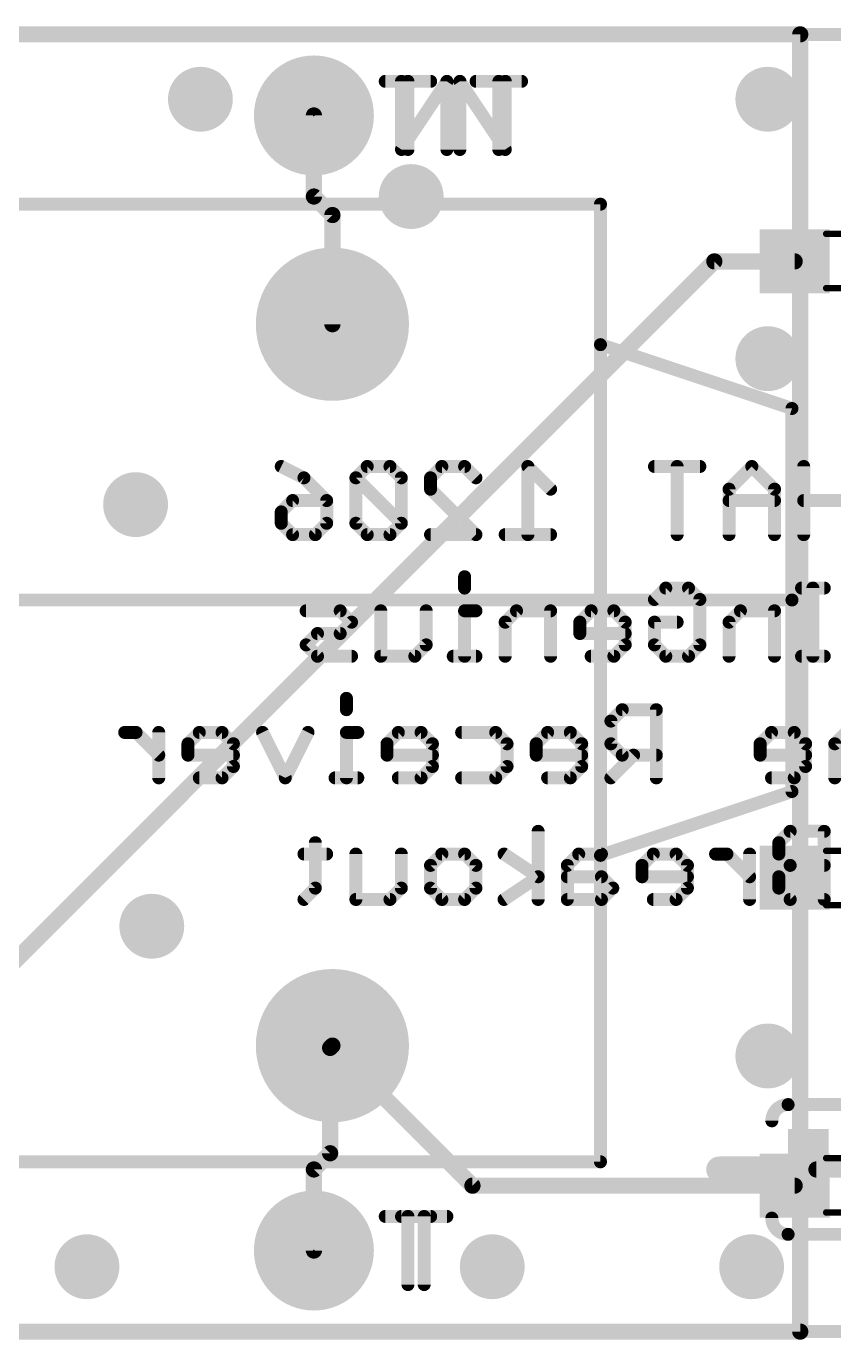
# Model space of a CAD drawing. Extents: x -9 to 103, y -21 to 20.
# Drawn here: x 12 to 24.65, y -0.13 to 20.45 of the extents above; entities that cross this region are included whole.
import ezdxf

# ---------------------------------------------------------------- set-up
doc = ezdxf.new("R2010")
doc.units = 0
for name, color, linetype in [('1', 12, 'CONTINUOUS'), ('16', 132, 'CONTINUOUS'), ('17', 110, 'CONTINUOUS'), ('18', 110, 'CONTINUOUS'), ('20', 53, 'CONTINUOUS'), ('21', 41, 'CONTINUOUS'), ('22', 40, 'CONTINUOUS'), ('23', 53, 'CONTINUOUS'), ('51', 53, 'CONTINUOUS')]:
    doc.layers.add(name, color=color, linetype=linetype)

# ---------------------------------------------------------------- blocks, each defined once
blk = doc.blocks.new('RECT')
blk.add_solid([(-0.5, -0.5), (0.5, -0.5), (-0.5, 0.5), (0.5, 0.5)])
blk = doc.blocks.new('ROUNDP')
at = {"const_width": 0.5}
blk.add_lwpolyline([(0, -0.25, 1), (0, 0.25, 1), (0, -0.25)], format="xyb", dxfattribs=at)
blk = doc.blocks.new('ROUNDV')
at = {"const_width": 0.5}
blk.add_lwpolyline([(0, -0.25, 1), (0, 0.25, 1), (0, -0.25)], format="xyb", dxfattribs=at)

msp = doc.modelspace()

# ---------------------------------------------------------------- linework, layer by layer
at = {"layer": '1', "const_width": 0.254}
for points in [[(24.13, 20.32), (0, 20.32)], [(24.13, 0), (24.13, 20.32)], [(10.5, 4.48), (22.784, 16.764)], [(22.784, 16.764), (24.042, 16.764)], [(18.994, 2.286), (16.8, 4.48)], [(24.042, 2.286), (18.994, 2.286)], [(0, 0), (24.13, 0)]]:
    msp.add_lwpolyline(points, dxfattribs=at)
at = {"layer": '1', "const_width": 0.127}
for points in [[(24.1935, 20.32, 1), (24.0665, 20.32)], [(24.13, 20.2565, 1), (24.13, 20.3835)], [(22.784, 16.8275, 1), (22.784, 16.7005)], [(22.8289, 16.7191, 1), (22.7391, 16.8089)], [(24.042, 16.7005, 1), (24.042, 16.8275)], [(16.8449, 4.5249, 1), (16.7551, 4.4351)], [(18.994, 2.3495, 1), (18.994, 2.2225)], [(18.9491, 2.2411, 1), (19.0389, 2.3309)], [(24.042, 2.2225, 1), (24.042, 2.3495)], [(24.0665, 0, 1), (24.1935, 0)], [(24.13, -0.0635, 1), (24.13, 0.0635)]]:
    msp.add_lwpolyline(points, format="xyb", dxfattribs=at)
at = {"layer": '16'}
for points, const_width in [([(0, 20.32), (24.13, 20.32)], 0.254), ([(24.13, 20.32), (24.13, 0)], 0.254), ([(16.51, 17.78), (16.51, 19.05)], 0.254), ([(16.8, 17.49), (16.51, 17.78)], 0.254), ([(16.8, 15.78), (16.8, 17.49)], 0.254), ([(16.764, 4.444), (16.8, 4.48)], 0.254), ([(16.764, 2.794), (16.764, 4.444)], 0.254), ([(16.51, 2.54), (16.764, 2.794)], 0.254), ([(24.257, 2.54), (22.86, 2.54)], 0.4064), ([(16.51, 1.27), (16.51, 2.54)], 0.254), ([(24.384, 2.54), (25.146, 2.54)], 0.254), ([(24.13, 0), (0, 0)], 0.254)]:
    msp.add_lwpolyline(points, dxfattribs=dict(at, const_width=const_width))
for points, const_width in [([(24.1935, 20.32, 1), (24.0665, 20.32)], 0.127), ([(24.13, 20.2565, 1), (24.13, 20.3835)], 0.127), ([(16.5735, 19.05, 1), (16.4465, 19.05)], 0.127), ([(16.5549, 17.8249, 1), (16.4651, 17.7351)], 0.127), ([(16.4465, 17.78, 1), (16.5735, 17.78)], 0.127), ([(16.8635, 17.49, 1), (16.7365, 17.49)], 0.127), ([(16.7551, 17.4451, 1), (16.8449, 17.5349)], 0.127), ([(16.7365, 15.78, 1), (16.8635, 15.78)], 0.127), ([(16.8275, 4.444, 1), (16.7005, 4.444)], 0.127), ([(16.7191, 4.4889, 1), (16.8089, 4.3991)], 0.127), ([(16.8449, 4.4351, 1), (16.7551, 4.5249)], 0.127), ([(16.8089, 2.7491, 1), (16.7191, 2.8389)], 0.127), ([(16.7005, 2.794, 1), (16.8275, 2.794)], 0.127), ([(22.86, 2.6416, 1), (22.86, 2.4384)], 0.2032), ([(24.257, 2.4384, 1), (24.257, 2.6416)], 0.2032), ([(16.5735, 2.54, 1), (16.4465, 2.54)], 0.127), ([(16.4651, 2.5849, 1), (16.5549, 2.4951)], 0.127), ([(24.384, 2.6035, 1), (24.384, 2.4765)], 0.127), ([(16.4465, 1.27, 1), (16.5735, 1.27)], 0.127), ([(24.0665, 0, 1), (24.1935, 0)], 0.127), ([(24.13, -0.0635, 1), (24.13, 0.0635)], 0.127)]:
    msp.add_lwpolyline(points, format="xyb", dxfattribs=dict(at, const_width=const_width))
at = {"layer": '20', "const_width": 0.2032}
for points in [[(45.72, 20.32), (0, 20.32)], [(45.72, 0), (0, 0)]]:
    msp.add_lwpolyline(points, dxfattribs=at)
at = {"layer": '21', "const_width": 0.2032}
for points in [[(17.6276, 19.5843), (18.3394, 19.5843)], [(17.9835, 18.5166), (17.9835, 19.5843)], [(18.797, 18.5166), (18.797, 19.5843)], [(18.797, 19.5843), (19.5088, 18.5166)], [(19.5088, 18.5166), (19.5088, 19.5843)], [(21, 17.66), (0, 17.66)], [(21, 15.46), (21, 17.66)], [(21, 7.46), (21, 15.46)], [(24, 14.46), (21, 15.46)], [(24, 11.46), (24, 14.46)], [(0.095, 11.46), (24, 11.46)], [(24, 11.46), (24, 8.46)], [(24, 8.46), (21, 7.46)], [(21, 2.66), (21, 7.46)], [(0, 2.66), (21, 2.66)], [(17.6276, 1.8043), (18.3394, 1.8043)], [(17.9835, 0.7366), (17.9835, 1.8043)]]:
    msp.add_lwpolyline(points, dxfattribs=at)
at = {"layer": '21', "const_width": 0.1016}
for points in [[(17.6276, 19.6351, 1), (17.6276, 19.5335)], [(18.0343, 19.5843, 1), (17.9327, 19.5843)], [(18.3394, 19.5335, 1), (18.3394, 19.6351)], [(18.8478, 19.5843, 1), (18.7462, 19.5843)], [(18.8393, 19.6125, 1), (18.7547, 19.5561)], [(19.5596, 19.5843, 1), (19.458, 19.5843)], [(17.9327, 18.5166, 1), (18.0343, 18.5166)], [(18.7462, 18.5166, 1), (18.8478, 18.5166)], [(19.458, 18.5166, 1), (19.5596, 18.5166)], [(19.4665, 18.4884, 1), (19.5511, 18.5448)], [(21.0508, 17.66, 1), (20.9492, 17.66)], [(21, 17.6092, 1), (21, 17.7108)], [(21.0508, 15.46, 1), (20.9492, 15.46)], [(21.0161, 15.5082, 1), (20.9839, 15.4118)], [(20.9492, 15.46, 1), (21.0508, 15.46)], [(24.0508, 14.46, 1), (23.9492, 14.46)], [(23.9839, 14.4118, 1), (24.0161, 14.5082)], [(24.0508, 11.46, 1), (23.9492, 11.46)], [(24, 11.4092, 1), (24, 11.5108)], [(23.9492, 11.46, 1), (24.0508, 11.46)], [(23.9492, 8.46, 1), (24.0508, 8.46)], [(24.0161, 8.4118, 1), (23.9839, 8.5082)], [(21.0508, 7.46, 1), (20.9492, 7.46)], [(20.9839, 7.5082, 1), (21.0161, 7.4118)], [(20.9492, 7.46, 1), (21.0508, 7.46)], [(20.9492, 2.66, 1), (21.0508, 2.66)], [(21, 2.6092, 1), (21, 2.7108)], [(17.6276, 1.8551, 1), (17.6276, 1.7535)], [(18.0343, 1.8043, 1), (17.9327, 1.8043)], [(18.3394, 1.7535, 1), (18.3394, 1.8551)], [(17.9327, 0.7366, 1), (18.0343, 0.7366)]]:
    msp.add_lwpolyline(points, format="xyb", dxfattribs=at)
at = {"layer": '22', "const_width": 0.2032}
for points in [[(18.5938, 19.5843), (17.882, 18.5166)], [(17.882, 18.5166), (17.882, 19.5843)], [(18.5938, 18.5166), (18.5938, 19.5843)], [(19.7632, 19.5843), (19.0514, 19.5843)], [(19.4073, 18.5166), (19.4073, 19.5843)], [(15.9984, 13.5518), (16.3543, 13.3739)], [(17.3458, 13.5518), (17.1678, 13.3739)], [(17.7017, 13.5518), (17.3458, 13.5518)], [(17.8796, 13.3739), (17.7017, 13.5518)], [(18.3372, 13.3739), (18.5152, 13.5518)], [(18.5152, 13.5518), (18.8711, 13.5518)], [(18.8711, 13.5518), (19.049, 13.3739)], [(20.2184, 13.1959), (19.8625, 13.5518)], [(19.8625, 13.5518), (19.8625, 12.4841)], [(22.5572, 13.5518), (21.8454, 13.5518)], [(22.2013, 12.4841), (22.2013, 13.5518)], [(23.3707, 13.5518), (23.0148, 13.1959)], [(23.7266, 13.1959), (23.3707, 13.5518)], [(24.1842, 13.5518), (24.1842, 12.4841)], [(16.3543, 13.3739), (16.7102, 13.018)], [(17.1678, 13.3739), (17.1678, 12.6621)], [(17.8796, 12.6621), (17.1678, 13.3739)], [(17.8796, 12.6621), (17.8796, 13.3739)], [(18.3372, 13.1959), (18.3372, 13.3739)], [(19.049, 12.4841), (18.3372, 13.1959)], [(23.0148, 13.1959), (23.0148, 12.4841)], [(23.7266, 12.4841), (23.7266, 13.1959)], [(15.9984, 12.84), (16.1764, 13.018)], [(16.1764, 13.018), (16.7102, 13.018)], [(16.7102, 13.018), (16.7102, 12.6621)], [(23.7266, 13.018), (23.0148, 13.018)], [(24.896, 13.018), (24.1842, 13.018)], [(15.9984, 12.6621), (15.9984, 12.84)], [(16.1764, 12.4841), (15.9984, 12.6621)], [(16.7102, 12.6621), (16.5323, 12.4841)], [(17.1678, 12.6621), (17.3458, 12.4841)], [(17.7017, 12.4841), (17.8796, 12.6621)], [(16.5323, 12.4841), (16.1764, 12.4841)], [(17.3458, 12.4841), (17.7017, 12.4841)], [(18.3372, 12.4841), (19.049, 12.4841)], [(20.2184, 12.4841), (19.5066, 12.4841)], [(18.8711, 11.8248), (18.8711, 11.6468)], [(21.8454, 11.4689), (22.0233, 11.6468)], [(22.0233, 11.6468), (22.3793, 11.6468)], [(22.3793, 11.6468), (22.5572, 11.4689)], [(24.5062, 11.6468), (24.1503, 11.6468)], [(24.3282, 10.5791), (24.3282, 11.6468)], [(22.5572, 11.4689), (22.5572, 10.7571)], [(16.9221, 11.2909), (16.3882, 11.2909)], [(17.1, 11.113), (16.9221, 11.2909)], [(17.5576, 10.5791), (17.5576, 11.2909)], [(18.2694, 11.2909), (18.2694, 10.7571)], [(19.049, 11.2909), (18.8711, 11.2909)], [(18.8711, 11.2909), (18.8711, 10.5791)], [(19.6846, 11.2909), (19.5066, 11.113)], [(20.2184, 11.2909), (19.6846, 11.2909)], [(20.2184, 10.5791), (20.2184, 11.2909)], [(20.854, 11.2909), (20.676, 11.113)], [(21.2099, 11.2909), (20.854, 11.2909)], [(21.3878, 11.113), (21.2099, 11.2909)], [(23.1927, 11.2909), (23.0148, 11.113)], [(23.7266, 11.2909), (23.1927, 11.2909)], [(23.7266, 10.5791), (23.7266, 11.2909)], [(16.9221, 10.935), (17.1, 11.113)], [(19.5066, 11.113), (19.5066, 10.5791)], [(20.676, 11.113), (20.676, 10.935)], [(21.3878, 10.7571), (21.3878, 11.113)], [(21.8454, 10.7571), (21.8454, 11.113)], [(21.8454, 11.113), (22.2013, 11.113)], [(23.0148, 11.113), (23.0148, 10.5791)], [(16.3882, 10.7571), (16.5662, 10.935)], [(16.5662, 10.935), (16.9221, 10.935)], [(20.676, 10.935), (21.3878, 10.935)], [(16.5662, 10.5791), (16.3882, 10.7571)], [(18.2694, 10.7571), (18.0915, 10.5791)], [(21.2099, 10.5791), (21.3878, 10.7571)], [(22.0233, 10.5791), (21.8454, 10.7571)], [(22.5572, 10.7571), (22.3793, 10.5791)], [(17.1, 10.5791), (16.5662, 10.5791)], [(18.0915, 10.5791), (17.5576, 10.5791)], [(19.049, 10.5791), (18.6931, 10.5791)], [(20.854, 10.5791), (21.2099, 10.5791)], [(22.3793, 10.5791), (22.0233, 10.5791)], [(24.5062, 10.5791), (24.1503, 10.5791)], [(17.0195, 9.9198), (17.0195, 9.7418)], [(21.3412, 9.7418), (21.1633, 9.5639)], [(21.8751, 9.7418), (21.3412, 9.7418)], [(21.8751, 8.6741), (21.8751, 9.7418)], [(13.7232, 9.3859), (13.5452, 9.3859)], [(14.0791, 9.03), (13.7232, 9.3859)], [(14.0791, 8.6741), (14.0791, 9.3859)], [(14.7146, 9.3859), (14.5367, 9.208)], [(15.0705, 9.3859), (14.7146, 9.3859)], [(15.2485, 9.208), (15.0705, 9.3859)], [(16.062, 8.6741), (15.7061, 9.3859)], [(16.4179, 9.3859), (16.062, 8.6741)], [(17.1975, 9.3859), (17.0195, 9.3859)], [(17.0195, 9.3859), (17.0195, 8.6741)], [(17.833, 9.3859), (17.6551, 9.208)], [(18.1889, 9.3859), (17.833, 9.3859)], [(18.3669, 9.208), (18.1889, 9.3859)], [(18.8245, 9.3859), (19.3583, 9.3859)], [(19.3583, 9.3859), (19.5363, 9.208)], [(20.1718, 9.3859), (19.9939, 9.208)], [(20.5277, 9.3859), (20.1718, 9.3859)], [(20.7057, 9.208), (20.5277, 9.3859)], [(21.1633, 9.5639), (21.1633, 9.208)], [(23.68, 9.3859), (23.502, 9.208)], [(24.0359, 9.3859), (23.68, 9.3859)], [(24.2139, 9.208), (24.0359, 9.3859)], [(24.8494, 9.3859), (24.6714, 9.208)], [(14.5367, 9.208), (14.5367, 9.03)], [(15.2485, 8.8521), (15.2485, 9.208)], [(17.6551, 9.208), (17.6551, 9.03)], [(18.3669, 8.8521), (18.3669, 9.208)], [(19.5363, 9.208), (19.5363, 8.8521)], [(19.9939, 9.208), (19.9939, 9.03)], [(20.7057, 8.8521), (20.7057, 9.208)], [(21.1633, 9.208), (21.3412, 9.03)], [(23.502, 9.208), (23.502, 9.03)], [(24.2139, 8.8521), (24.2139, 9.208)], [(24.6714, 9.208), (24.6714, 8.6741)], [(14.5367, 9.03), (15.2485, 9.03)], [(17.6551, 9.03), (18.3669, 9.03)], [(19.9939, 9.03), (20.7057, 9.03)], [(21.5192, 9.03), (21.1633, 8.6741)], [(21.3412, 9.03), (21.8751, 9.03)], [(23.502, 9.03), (24.2139, 9.03)], [(15.0705, 8.6741), (15.2485, 8.8521)], [(18.1889, 8.6741), (18.3669, 8.8521)], [(19.5363, 8.8521), (19.3583, 8.6741)], [(20.5277, 8.6741), (20.7057, 8.8521)], [(24.0359, 8.6741), (24.2139, 8.8521)], [(14.7146, 8.6741), (15.0705, 8.6741)], [(17.1975, 8.6741), (16.8416, 8.6741)], [(17.833, 8.6741), (18.1889, 8.6741)], [(19.3583, 8.6741), (18.8245, 8.6741)], [(20.1718, 8.6741), (20.5277, 8.6741)], [(23.68, 8.6741), (24.0359, 8.6741)], [(20.0235, 6.7691), (20.0235, 7.8368)], [(23.9723, 7.8368), (23.7944, 7.6589)], [(24.5062, 7.8368), (23.9723, 7.8368)], [(24.5062, 6.7691), (24.5062, 7.8368)], [(16.5323, 7.6589), (16.5323, 6.947)], [(23.7944, 7.6589), (23.7944, 7.4809)], [(16.7102, 7.4809), (16.3543, 7.4809)], [(17.1678, 6.7691), (17.1678, 7.4809)], [(17.8796, 7.4809), (17.8796, 6.947)], [(18.3372, 7.303), (18.5152, 7.4809)], [(18.5152, 7.4809), (18.8711, 7.4809)], [(18.8711, 7.4809), (19.049, 7.303)], [(20.0235, 7.125), (19.4897, 7.4809)], [(20.6591, 7.4809), (20.4811, 7.303)], [(21.015, 7.4809), (20.6591, 7.4809)], [(21.8284, 7.4809), (21.6505, 7.303)], [(22.1844, 7.4809), (21.8284, 7.4809)], [(22.3623, 7.303), (22.1844, 7.4809)], [(22.9809, 7.4809), (22.8029, 7.4809)], [(23.3368, 7.125), (22.9809, 7.4809)], [(23.3368, 6.7691), (23.3368, 7.4809)], [(23.7944, 7.4809), (23.9723, 7.303)], [(18.3372, 6.947), (18.3372, 7.303)], [(19.049, 7.303), (19.049, 6.947)], [(19.4897, 6.7691), (20.0235, 7.125)], [(20.4811, 7.303), (20.4811, 6.7691)], [(21.015, 7.125), (20.4811, 7.125)], [(21.1929, 6.947), (21.015, 7.125)], [(21.6505, 7.303), (21.6505, 7.125)], [(21.6505, 7.125), (22.3623, 7.125)], [(22.3623, 6.947), (22.3623, 7.303)], [(23.9723, 7.303), (23.7944, 7.125)], [(23.7944, 7.125), (23.7944, 6.947)], [(24.5062, 7.303), (23.9723, 7.303)], [(16.5323, 6.947), (16.3543, 6.7691)], [(17.8796, 6.947), (17.7017, 6.7691)], [(18.5152, 6.7691), (18.3372, 6.947)], [(19.049, 6.947), (18.8711, 6.7691)], [(21.015, 6.7691), (21.1929, 6.947)], [(22.1844, 6.7691), (22.3623, 6.947)], [(23.7944, 6.947), (23.9723, 6.7691)], [(17.7017, 6.7691), (17.1678, 6.7691)], [(18.8711, 6.7691), (18.5152, 6.7691)], [(20.4811, 6.7691), (21.015, 6.7691)], [(21.8284, 6.7691), (22.1844, 6.7691)], [(23.9723, 6.7691), (24.5062, 6.7691)], [(25.5905, 3.556), (23.9395, 3.556)], [(18.5938, 1.8043), (17.882, 1.8043)], [(18.2379, 0.7366), (18.2379, 1.8043)], [(23.9395, 1.524), (25.5905, 1.524)]]:
    msp.add_lwpolyline(points, dxfattribs=at)
at = {"layer": '22'}
for points, const_width in [([(17.9328, 19.5843, 1), (17.8312, 19.5843)], 0.1016), ([(18.6446, 19.5843, 1), (18.543, 19.5843)], 0.1016), ([(18.6361, 19.5561, 1), (18.5515, 19.6125)], 0.1016), ([(19.0514, 19.6351, 1), (19.0514, 19.5335)], 0.1016), ([(19.4581, 19.5843, 1), (19.3565, 19.5843)], 0.1016), ([(19.7632, 19.5335, 1), (19.7632, 19.6351)], 0.1016), ([(17.8397, 18.5448, 1), (17.9243, 18.4884)], 0.1016), ([(17.8312, 18.5166, 1), (17.9328, 18.5166)], 0.1016), ([(18.543, 18.5166, 1), (18.6446, 18.5166)], 0.1016), ([(19.3565, 18.5166, 1), (19.4581, 18.5166)], 0.1016), ([(16.0211, 13.5972, 1), (15.9757, 13.5064)], 0.1016), ([(17.3458, 13.6026, 1), (17.3458, 13.501)], 0.1016), ([(17.3817, 13.5159, 1), (17.3098, 13.5877)], 0.1016), ([(17.7376, 13.5877, 1), (17.6657, 13.5159)], 0.1016), ([(17.7017, 13.501, 1), (17.7017, 13.6026)], 0.1016), ([(18.5152, 13.6026, 1), (18.5152, 13.501)], 0.1016), ([(18.5511, 13.5159, 1), (18.4792, 13.5877)], 0.1016), ([(18.907, 13.5877, 1), (18.8351, 13.5159)], 0.1016), ([(18.8711, 13.501, 1), (18.8711, 13.6026)], 0.1016), ([(19.8984, 13.5877, 1), (19.8266, 13.5159)], 0.1016), ([(19.9133, 13.5518, 1), (19.8117, 13.5518)], 0.1016), ([(21.8454, 13.6026, 1), (21.8454, 13.501)], 0.1016), ([(22.2521, 13.5518, 1), (22.1505, 13.5518)], 0.1016), ([(22.5572, 13.501, 1), (22.5572, 13.6026)], 0.1016), ([(23.4066, 13.5877, 1), (23.3348, 13.5159)], 0.1016), ([(23.4066, 13.5159, 1), (23.3348, 13.5877)], 0.1016), ([(24.235, 13.5518, 1), (24.1334, 13.5518)], 0.1016), ([(16.3902, 13.4098, 1), (16.3184, 13.3379)], 0.1016), ([(16.3316, 13.3284, 1), (16.377, 13.4193)], 0.1016), ([(17.2186, 13.3739, 1), (17.117, 13.3739)], 0.1016), ([(17.2037, 13.4098, 1), (17.1319, 13.3379)], 0.1016), ([(17.1319, 13.4098, 1), (17.2037, 13.3379)], 0.1016), ([(17.9304, 13.3739, 1), (17.8288, 13.3739)], 0.1016), ([(17.8437, 13.3379, 1), (17.9155, 13.4098)], 0.1016), ([(18.388, 13.3739, 1), (18.2864, 13.3739)], 0.1016), ([(18.3013, 13.4098, 1), (18.3731, 13.3379)], 0.1016), ([(19.0131, 13.3379, 1), (19.0849, 13.4098)], 0.1016), ([(18.3731, 13.2318, 1), (18.3013, 13.16)], 0.1016), ([(18.2864, 13.1959, 1), (18.388, 13.1959)], 0.1016), ([(20.1825, 13.16, 1), (20.2543, 13.2318)], 0.1016), ([(23.0656, 13.1959, 1), (22.964, 13.1959)], 0.1016), ([(22.9789, 13.2318, 1), (23.0507, 13.16)], 0.1016), ([(23.7774, 13.1959, 1), (23.6758, 13.1959)], 0.1016), ([(23.6907, 13.16, 1), (23.7625, 13.2318)], 0.1016), ([(16.1764, 13.0688, 1), (16.1764, 12.9672)], 0.1016), ([(16.2123, 12.982, 1), (16.1404, 13.0539)], 0.1016), ([(16.761, 13.018, 1), (16.6594, 13.018)], 0.1016), ([(16.6743, 12.982, 1), (16.7461, 13.0539)], 0.1016), ([(16.7102, 12.9672, 1), (16.7102, 13.0688)], 0.1016), ([(23.0148, 13.0688, 1), (23.0148, 12.9672)], 0.1016), ([(23.7266, 12.9672, 1), (23.7266, 13.0688)], 0.1016), ([(24.1842, 13.0688, 1), (24.1842, 12.9672)], 0.1016), ([(16.0492, 12.84, 1), (15.9476, 12.84)], 0.1016), ([(15.9625, 12.8759, 1), (16.0343, 12.8041)], 0.1016), ([(16.0343, 12.698, 1), (15.9625, 12.6261)], 0.1016), ([(16.7461, 12.6261, 1), (16.6743, 12.698)], 0.1016), ([(17.2037, 12.698, 1), (17.1319, 12.6261)], 0.1016), ([(17.9155, 12.6261, 1), (17.8437, 12.698)], 0.1016), ([(15.9476, 12.6621, 1), (16.0492, 12.6621)], 0.1016), ([(16.1764, 12.5349, 1), (16.1764, 12.4333)], 0.1016), ([(16.1404, 12.4482, 1), (16.2123, 12.52)], 0.1016), ([(16.4964, 12.52, 1), (16.5682, 12.4482)], 0.1016), ([(16.5323, 12.4333, 1), (16.5323, 12.5349)], 0.1016), ([(16.6594, 12.6621, 1), (16.761, 12.6621)], 0.1016), ([(17.117, 12.6621, 1), (17.2186, 12.6621)], 0.1016), ([(17.3458, 12.5349, 1), (17.3458, 12.4333)], 0.1016), ([(17.3098, 12.4482, 1), (17.3817, 12.52)], 0.1016), ([(17.6657, 12.52, 1), (17.7376, 12.4482)], 0.1016), ([(17.7017, 12.4333, 1), (17.7017, 12.5349)], 0.1016), ([(17.8288, 12.6621, 1), (17.9304, 12.6621)], 0.1016), ([(17.8437, 12.6261, 1), (17.9155, 12.698)], 0.1016), ([(18.3372, 12.5349, 1), (18.3372, 12.4333)], 0.1016), ([(19.0131, 12.4482, 1), (19.0849, 12.52)], 0.1016), ([(19.049, 12.4333, 1), (19.049, 12.5349)], 0.1016), ([(19.5066, 12.5349, 1), (19.5066, 12.4333)], 0.1016), ([(20.2184, 12.4333, 1), (20.2184, 12.5349)], 0.1016), ([(19.8117, 12.4841, 1), (19.9133, 12.4841)], 0.1016), ([(22.1505, 12.4841, 1), (22.2521, 12.4841)], 0.1016), ([(22.964, 12.4841, 1), (23.0656, 12.4841)], 0.1016), ([(23.6758, 12.4841, 1), (23.7774, 12.4841)], 0.1016), ([(24.1334, 12.4841, 1), (24.235, 12.4841)], 0.1016), ([(18.9219, 11.8248, 1), (18.8203, 11.8248)], 0.1016), ([(22.0233, 11.6976, 1), (22.0233, 11.596)], 0.1016), ([(22.0593, 11.6109, 1), (21.9874, 11.6827)], 0.1016), ([(22.4152, 11.6827, 1), (22.3433, 11.6109)], 0.1016), ([(22.3793, 11.596, 1), (22.3793, 11.6976)], 0.1016), ([(24.1503, 11.6976, 1), (24.1503, 11.596)], 0.1016), ([(24.379, 11.6468, 1), (24.2774, 11.6468)], 0.1016), ([(24.5062, 11.596, 1), (24.5062, 11.6976)], 0.1016), ([(18.8203, 11.6468, 1), (18.9219, 11.6468)], 0.1016), ([(21.8095, 11.5048, 1), (21.8813, 11.4329)], 0.1016), ([(22.608, 11.4689, 1), (22.5064, 11.4689)], 0.1016), ([(22.5213, 11.4329, 1), (22.5931, 11.5048)], 0.1016), ([(16.3882, 11.3417, 1), (16.3882, 11.2401)], 0.1016), ([(16.958, 11.3268, 1), (16.8861, 11.255)], 0.1016), ([(16.9221, 11.2401, 1), (16.9221, 11.3417)], 0.1016), ([(17.6084, 11.2909, 1), (17.5068, 11.2909)], 0.1016), ([(18.3202, 11.2909, 1), (18.2186, 11.2909)], 0.1016), ([(18.8711, 11.3417, 1), (18.8711, 11.2401)], 0.1016), ([(18.9219, 11.2909, 1), (18.8203, 11.2909)], 0.1016), ([(19.049, 11.2401, 1), (19.049, 11.3417)], 0.1016), ([(19.6846, 11.3417, 1), (19.6846, 11.2401)], 0.1016), ([(19.7205, 11.255, 1), (19.6486, 11.3268)], 0.1016), ([(20.2692, 11.2909, 1), (20.1676, 11.2909)], 0.1016), ([(20.2184, 11.2401, 1), (20.2184, 11.3417)], 0.1016), ([(20.854, 11.3417, 1), (20.854, 11.2401)], 0.1016), ([(20.8899, 11.255, 1), (20.818, 11.3268)], 0.1016), ([(21.2458, 11.3268, 1), (21.1739, 11.255)], 0.1016), ([(21.2099, 11.2401, 1), (21.2099, 11.3417)], 0.1016), ([(23.1927, 11.3417, 1), (23.1927, 11.2401)], 0.1016), ([(23.2287, 11.255, 1), (23.1568, 11.3268)], 0.1016), ([(23.7774, 11.2909, 1), (23.6758, 11.2909)], 0.1016), ([(23.7266, 11.2401, 1), (23.7266, 11.3417)], 0.1016), ([(17.1359, 11.077, 1), (17.0641, 11.1489)], 0.1016), ([(17.0641, 11.077, 1), (17.1359, 11.1489)], 0.1016), ([(19.5574, 11.113, 1), (19.4558, 11.113)], 0.1016), ([(19.4707, 11.1489, 1), (19.5425, 11.077)], 0.1016), ([(20.7268, 11.113, 1), (20.6252, 11.113)], 0.1016), ([(20.6401, 11.1489, 1), (20.7119, 11.077)], 0.1016), ([(21.4386, 11.113, 1), (21.337, 11.113)], 0.1016), ([(21.3519, 11.077, 1), (21.4237, 11.1489)], 0.1016), ([(21.8962, 11.113, 1), (21.7946, 11.113)], 0.1016), ([(21.8454, 11.1638, 1), (21.8454, 11.0622)], 0.1016), ([(22.2013, 11.0622, 1), (22.2013, 11.1638)], 0.1016), ([(23.0656, 11.113, 1), (22.964, 11.113)], 0.1016), ([(22.9789, 11.1489, 1), (23.0507, 11.077)], 0.1016), ([(16.5662, 10.9858, 1), (16.5662, 10.8842)], 0.1016), ([(16.6021, 10.8991, 1), (16.5302, 10.9709)], 0.1016), ([(16.8861, 10.9709, 1), (16.958, 10.8991)], 0.1016), ([(16.9221, 10.8842, 1), (16.9221, 10.9858)], 0.1016), ([(20.676, 10.9858, 1), (20.676, 10.8842)], 0.1016), ([(20.6252, 10.935, 1), (20.7268, 10.935)], 0.1016), ([(21.3878, 10.8842, 1), (21.3878, 10.9858)], 0.1016), ([(16.4241, 10.793, 1), (16.3523, 10.7211)], 0.1016), ([(16.3523, 10.793, 1), (16.4241, 10.7211)], 0.1016), ([(18.2186, 10.7571, 1), (18.3202, 10.7571)], 0.1016), ([(18.3053, 10.7211, 1), (18.2335, 10.793)], 0.1016), ([(21.337, 10.7571, 1), (21.4386, 10.7571)], 0.1016), ([(21.4237, 10.7211, 1), (21.3519, 10.793)], 0.1016), ([(21.8813, 10.793, 1), (21.8095, 10.7211)], 0.1016), ([(21.7946, 10.7571, 1), (21.8962, 10.7571)], 0.1016), ([(22.5064, 10.7571, 1), (22.608, 10.7571)], 0.1016), ([(22.5931, 10.7211, 1), (22.5213, 10.793)], 0.1016), ([(16.5662, 10.6299, 1), (16.5662, 10.5283)], 0.1016), ([(16.5302, 10.5432, 1), (16.6021, 10.615)], 0.1016), ([(17.1, 10.5283, 1), (17.1, 10.6299)], 0.1016), ([(17.5576, 10.6299, 1), (17.5576, 10.5283)], 0.1016), ([(17.5068, 10.5791, 1), (17.6084, 10.5791)], 0.1016), ([(18.0555, 10.615, 1), (18.1274, 10.5432)], 0.1016), ([(18.0915, 10.5283, 1), (18.0915, 10.6299)], 0.1016), ([(18.6931, 10.6299, 1), (18.6931, 10.5283)], 0.1016), ([(18.8203, 10.5791, 1), (18.9219, 10.5791)], 0.1016), ([(19.049, 10.5283, 1), (19.049, 10.6299)], 0.1016), ([(19.4558, 10.5791, 1), (19.5574, 10.5791)], 0.1016), ([(20.1676, 10.5791, 1), (20.2692, 10.5791)], 0.1016), ([(20.854, 10.6299, 1), (20.854, 10.5283)], 0.1016), ([(21.1739, 10.615, 1), (21.2458, 10.5432)], 0.1016), ([(21.2099, 10.5283, 1), (21.2099, 10.6299)], 0.1016), ([(22.0233, 10.6299, 1), (22.0233, 10.5283)], 0.1016), ([(21.9874, 10.5432, 1), (22.0593, 10.615)], 0.1016), ([(22.3433, 10.615, 1), (22.4152, 10.5432)], 0.1016), ([(22.3793, 10.5283, 1), (22.3793, 10.6299)], 0.1016), ([(22.964, 10.5791, 1), (23.0656, 10.5791)], 0.1016), ([(23.6758, 10.5791, 1), (23.7774, 10.5791)], 0.1016), ([(24.1503, 10.6299, 1), (24.1503, 10.5283)], 0.1016), ([(24.2774, 10.5791, 1), (24.379, 10.5791)], 0.1016), ([(24.5062, 10.5283, 1), (24.5062, 10.6299)], 0.1016), ([(17.0703, 9.9198, 1), (16.9687, 9.9198)], 0.1016), ([(16.9687, 9.7418, 1), (17.0703, 9.7418)], 0.1016), ([(21.3412, 9.7926, 1), (21.3412, 9.691)], 0.1016), ([(21.3771, 9.7059, 1), (21.3053, 9.7777)], 0.1016), ([(21.9259, 9.7418, 1), (21.8243, 9.7418)], 0.1016), ([(21.8751, 9.691, 1), (21.8751, 9.7926)], 0.1016), ([(13.5452, 9.4367, 1), (13.5452, 9.3351)], 0.1016), ([(13.7591, 9.4218, 1), (13.6873, 9.35)], 0.1016), ([(13.7232, 9.3351, 1), (13.7232, 9.4367)], 0.1016), ([(14.1299, 9.3859, 1), (14.0283, 9.3859)], 0.1016), ([(14.7146, 9.4367, 1), (14.7146, 9.3351)], 0.1016), ([(14.7505, 9.35, 1), (14.6787, 9.4218)], 0.1016), ([(15.1064, 9.4218, 1), (15.0346, 9.35)], 0.1016), ([(15.0705, 9.3351, 1), (15.0705, 9.4367)], 0.1016), ([(15.7515, 9.4086, 1), (15.6606, 9.3632)], 0.1016), ([(16.4633, 9.3632, 1), (16.3724, 9.4086)], 0.1016), ([(17.0195, 9.4367, 1), (17.0195, 9.3351)], 0.1016), ([(17.0703, 9.3859, 1), (16.9687, 9.3859)], 0.1016), ([(17.1975, 9.3351, 1), (17.1975, 9.4367)], 0.1016), ([(17.833, 9.4367, 1), (17.833, 9.3351)], 0.1016), ([(17.8689, 9.35, 1), (17.7971, 9.4218)], 0.1016), ([(18.2248, 9.4218, 1), (18.153, 9.35)], 0.1016), ([(18.1889, 9.3351, 1), (18.1889, 9.4367)], 0.1016), ([(18.8245, 9.4367, 1), (18.8245, 9.3351)], 0.1016), ([(19.3942, 9.4218, 1), (19.3224, 9.35)], 0.1016), ([(19.3583, 9.3351, 1), (19.3583, 9.4367)], 0.1016), ([(20.1718, 9.4367, 1), (20.1718, 9.3351)], 0.1016), ([(20.2077, 9.35, 1), (20.1359, 9.4218)], 0.1016), ([(20.5636, 9.4218, 1), (20.4918, 9.35)], 0.1016), ([(20.5277, 9.3351, 1), (20.5277, 9.4367)], 0.1016), ([(21.1273, 9.5998, 1), (21.1992, 9.5279)], 0.1016), ([(21.2141, 9.5639, 1), (21.1125, 9.5639)], 0.1016), ([(23.68, 9.4367, 1), (23.68, 9.3351)], 0.1016), ([(23.7159, 9.35, 1), (23.6441, 9.4218)], 0.1016), ([(24.0718, 9.4218, 1), (24, 9.35)], 0.1016), ([(24.0359, 9.3351, 1), (24.0359, 9.4367)], 0.1016), ([(14.5875, 9.208, 1), (14.4859, 9.208)], 0.1016), ([(14.5008, 9.2439, 1), (14.5726, 9.172)], 0.1016), ([(15.2993, 9.208, 1), (15.1977, 9.208)], 0.1016), ([(15.2126, 9.172, 1), (15.2844, 9.2439)], 0.1016), ([(17.6191, 9.2439, 1), (17.691, 9.172)], 0.1016), ([(17.7059, 9.208, 1), (17.6043, 9.208)], 0.1016), ([(18.4177, 9.208, 1), (18.3161, 9.208)], 0.1016), ([(18.3309, 9.172, 1), (18.4028, 9.2439)], 0.1016), ([(19.5871, 9.208, 1), (19.4855, 9.208)], 0.1016), ([(19.5003, 9.172, 1), (19.5722, 9.2439)], 0.1016), ([(19.9579, 9.2439, 1), (20.0298, 9.172)], 0.1016), ([(20.0447, 9.208, 1), (19.9431, 9.208)], 0.1016), ([(20.7565, 9.208, 1), (20.6549, 9.208)], 0.1016), ([(20.6697, 9.172, 1), (20.7416, 9.2439)], 0.1016), ([(21.1992, 9.2439, 1), (21.1273, 9.172)], 0.1016), ([(21.1125, 9.208, 1), (21.2141, 9.208)], 0.1016), ([(23.5528, 9.208, 1), (23.4512, 9.208)], 0.1016), ([(23.4661, 9.2439, 1), (23.538, 9.172)], 0.1016), ([(24.2647, 9.208, 1), (24.1631, 9.208)], 0.1016), ([(24.1779, 9.172, 1), (24.2498, 9.2439)], 0.1016), ([(24.7222, 9.208, 1), (24.6206, 9.208)], 0.1016), ([(24.6355, 9.2439, 1), (24.7074, 9.172)], 0.1016), ([(14.0432, 8.9941, 1), (14.115, 9.0659)], 0.1016), ([(14.5367, 9.0808, 1), (14.5367, 8.9792)], 0.1016), ([(14.4859, 9.03, 1), (14.5875, 9.03)], 0.1016), ([(15.2485, 8.9792, 1), (15.2485, 9.0808)], 0.1016), ([(17.6551, 9.0808, 1), (17.6551, 8.9792)], 0.1016), ([(17.6043, 9.03, 1), (17.7059, 9.03)], 0.1016), ([(18.3669, 8.9792, 1), (18.3669, 9.0808)], 0.1016), ([(19.9939, 9.0808, 1), (19.9939, 8.9792)], 0.1016), ([(19.9431, 9.03, 1), (20.0447, 9.03)], 0.1016), ([(20.7057, 8.9792, 1), (20.7057, 9.0808)], 0.1016), ([(21.3412, 9.0808, 1), (21.3412, 8.9792)], 0.1016), ([(21.3053, 8.9941, 1), (21.3771, 9.0659)], 0.1016), ([(21.5551, 8.9941, 1), (21.4832, 9.0659)], 0.1016), ([(21.8751, 8.9792, 1), (21.8751, 9.0808)], 0.1016), ([(23.502, 9.0808, 1), (23.502, 8.9792)], 0.1016), ([(23.4512, 9.03, 1), (23.5528, 9.03)], 0.1016), ([(24.2139, 8.9792, 1), (24.2139, 9.0808)], 0.1016), ([(15.1977, 8.8521, 1), (15.2993, 8.8521)], 0.1016), ([(15.2844, 8.8161, 1), (15.2126, 8.888)], 0.1016), ([(18.3161, 8.8521, 1), (18.4177, 8.8521)], 0.1016), ([(18.4028, 8.8161, 1), (18.3309, 8.888)], 0.1016), ([(19.4855, 8.8521, 1), (19.5871, 8.8521)], 0.1016), ([(19.5722, 8.8161, 1), (19.5003, 8.888)], 0.1016), ([(20.6549, 8.8521, 1), (20.7565, 8.8521)], 0.1016), ([(20.7416, 8.8161, 1), (20.6697, 8.888)], 0.1016), ([(24.1631, 8.8521, 1), (24.2647, 8.8521)], 0.1016), ([(24.2498, 8.8161, 1), (24.1779, 8.888)], 0.1016), ([(14.0283, 8.6741, 1), (14.1299, 8.6741)], 0.1016), ([(14.7146, 8.7249, 1), (14.7146, 8.6233)], 0.1016), ([(15.0346, 8.71, 1), (15.1064, 8.6382)], 0.1016), ([(15.0705, 8.6233, 1), (15.0705, 8.7249)], 0.1016), ([(16.0165, 8.6968, 1), (16.1074, 8.6514)], 0.1016), ([(16.0165, 8.6514, 1), (16.1074, 8.6968)], 0.1016), ([(16.8416, 8.7249, 1), (16.8416, 8.6233)], 0.1016), ([(16.9687, 8.6741, 1), (17.0703, 8.6741)], 0.1016), ([(17.1975, 8.6233, 1), (17.1975, 8.7249)], 0.1016), ([(17.833, 8.7249, 1), (17.833, 8.6233)], 0.1016), ([(18.153, 8.71, 1), (18.2248, 8.6382)], 0.1016), ([(18.1889, 8.6233, 1), (18.1889, 8.7249)], 0.1016), ([(18.8245, 8.7249, 1), (18.8245, 8.6233)], 0.1016), ([(19.3224, 8.71, 1), (19.3942, 8.6382)], 0.1016), ([(19.3583, 8.6233, 1), (19.3583, 8.7249)], 0.1016), ([(20.1718, 8.7249, 1), (20.1718, 8.6233)], 0.1016), ([(20.4918, 8.71, 1), (20.5636, 8.6382)], 0.1016), ([(20.5277, 8.6233, 1), (20.5277, 8.7249)], 0.1016), ([(21.1273, 8.71, 1), (21.1992, 8.6382)], 0.1016), ([(21.8243, 8.6741, 1), (21.9259, 8.6741)], 0.1016), ([(23.68, 8.7249, 1), (23.68, 8.6233)], 0.1016), ([(24, 8.71, 1), (24.0718, 8.6382)], 0.1016), ([(24.0359, 8.6233, 1), (24.0359, 8.7249)], 0.1016), ([(24.6206, 8.6741, 1), (24.7222, 8.6741)], 0.1016), ([(20.0743, 7.8368, 1), (19.9727, 7.8368)], 0.1016), ([(23.9723, 7.8876, 1), (23.9723, 7.786)], 0.1016), ([(24.0083, 7.8009, 1), (23.9364, 7.8727)], 0.1016), ([(24.557, 7.8368, 1), (24.4554, 7.8368)], 0.1016), ([(24.5062, 7.786, 1), (24.5062, 7.8876)], 0.1016), ([(16.5831, 7.6589, 1), (16.4815, 7.6589)], 0.1016), ([(23.8452, 7.6589, 1), (23.7436, 7.6589)], 0.1016), ([(23.7585, 7.6948, 1), (23.8303, 7.6229)], 0.1016), ([(16.3543, 7.5317, 1), (16.3543, 7.4301)], 0.1016), ([(16.7102, 7.4301, 1), (16.7102, 7.5317)], 0.1016), ([(17.2186, 7.4809, 1), (17.117, 7.4809)], 0.1016), ([(17.9304, 7.4809, 1), (17.8288, 7.4809)], 0.1016), ([(18.5152, 7.5317, 1), (18.5152, 7.4301)], 0.1016), ([(18.5511, 7.445, 1), (18.4792, 7.5168)], 0.1016), ([(18.907, 7.5168, 1), (18.8351, 7.445)], 0.1016), ([(18.8711, 7.4301, 1), (18.8711, 7.5317)], 0.1016), ([(19.5178, 7.5232, 1), (19.4615, 7.4386)], 0.1016), ([(20.6591, 7.5317, 1), (20.6591, 7.4301)], 0.1016), ([(20.695, 7.445, 1), (20.6231, 7.5168)], 0.1016), ([(21.015, 7.4301, 1), (21.015, 7.5317)], 0.1016), ([(21.8284, 7.5317, 1), (21.8284, 7.4301)], 0.1016), ([(21.8644, 7.445, 1), (21.7925, 7.5168)], 0.1016), ([(22.2203, 7.5168, 1), (22.1484, 7.445)], 0.1016), ([(22.1844, 7.4301, 1), (22.1844, 7.5317)], 0.1016), ([(22.8029, 7.5317, 1), (22.8029, 7.4301)], 0.1016), ([(23.0168, 7.5168, 1), (22.945, 7.445)], 0.1016), ([(22.9809, 7.4301, 1), (22.9809, 7.5317)], 0.1016), ([(23.3876, 7.4809, 1), (23.286, 7.4809)], 0.1016), ([(23.8303, 7.5168, 1), (23.7585, 7.445)], 0.1016), ([(23.7436, 7.4809, 1), (23.8452, 7.4809)], 0.1016), ([(18.388, 7.303, 1), (18.2864, 7.303)], 0.1016), ([(18.3013, 7.3389, 1), (18.3731, 7.267)], 0.1016), ([(19.0998, 7.303, 1), (18.9982, 7.303)], 0.1016), ([(19.0131, 7.267, 1), (19.0849, 7.3389)], 0.1016), ([(20.0517, 7.0827, 1), (19.9953, 7.1673)], 0.1016), ([(19.9953, 7.0827, 1), (20.0517, 7.1673)], 0.1016), ([(20.5319, 7.303, 1), (20.4303, 7.303)], 0.1016), ([(20.4452, 7.3389, 1), (20.517, 7.267)], 0.1016), ([(20.4811, 7.1758, 1), (20.4811, 7.0742)], 0.1016), ([(21.0509, 7.1609, 1), (20.979, 7.0891)], 0.1016), ([(21.015, 7.0742, 1), (21.015, 7.1758)], 0.1016), ([(21.7013, 7.303, 1), (21.5997, 7.303)], 0.1016), ([(21.6146, 7.3389, 1), (21.6864, 7.267)], 0.1016), ([(21.6505, 7.1758, 1), (21.6505, 7.0742)], 0.1016), ([(22.4131, 7.303, 1), (22.3115, 7.303)], 0.1016), ([(22.3264, 7.267, 1), (22.3982, 7.3389)], 0.1016), ([(22.3623, 7.0742, 1), (22.3623, 7.1758)], 0.1016), ([(23.3009, 7.0891, 1), (23.3727, 7.1609)], 0.1016), ([(23.8452, 7.125, 1), (23.7436, 7.125)], 0.1016), ([(23.7585, 7.1609, 1), (23.8303, 7.0891)], 0.1016), ([(23.9723, 7.3538, 1), (23.9723, 7.2522)], 0.1016), ([(24.0083, 7.267, 1), (23.9364, 7.3389)], 0.1016), ([(23.9364, 7.267, 1), (24.0083, 7.3389)], 0.1016), ([(24.5062, 7.2522, 1), (24.5062, 7.3538)], 0.1016), ([(16.4815, 6.947, 1), (16.5831, 6.947)], 0.1016), ([(16.5682, 6.9111, 1), (16.4963, 6.983)], 0.1016), ([(17.8288, 6.947, 1), (17.9304, 6.947)], 0.1016), ([(17.9155, 6.9111, 1), (17.8437, 6.983)], 0.1016), ([(18.3731, 6.983, 1), (18.3013, 6.9111)], 0.1016), ([(18.2864, 6.947, 1), (18.388, 6.947)], 0.1016), ([(18.9982, 6.947, 1), (19.0998, 6.947)], 0.1016), ([(19.0849, 6.9111, 1), (19.0131, 6.983)], 0.1016), ([(21.2288, 6.9111, 1), (21.157, 6.983)], 0.1016), ([(21.157, 6.9111, 1), (21.2288, 6.983)], 0.1016), ([(21.5997, 7.125, 1), (21.7013, 7.125)], 0.1016), ([(22.3115, 6.947, 1), (22.4131, 6.947)], 0.1016), ([(22.3982, 6.9111, 1), (22.3264, 6.983)], 0.1016), ([(23.8303, 6.983, 1), (23.7585, 6.9111)], 0.1016), ([(23.7436, 6.947, 1), (23.8452, 6.947)], 0.1016), ([(16.3184, 6.805, 1), (16.3902, 6.7332)], 0.1016), ([(17.1678, 6.8199, 1), (17.1678, 6.7183)], 0.1016), ([(17.117, 6.7691, 1), (17.2186, 6.7691)], 0.1016), ([(17.6657, 6.805, 1), (17.7376, 6.7332)], 0.1016), ([(17.7017, 6.7183, 1), (17.7017, 6.8199)], 0.1016), ([(18.5152, 6.8199, 1), (18.5152, 6.7183)], 0.1016), ([(18.4792, 6.7332, 1), (18.5511, 6.805)], 0.1016), ([(18.8351, 6.805, 1), (18.907, 6.7332)], 0.1016), ([(18.8711, 6.7183, 1), (18.8711, 6.8199)], 0.1016), ([(19.4615, 6.8114, 1), (19.5178, 6.7268)], 0.1016), ([(19.9727, 6.7691, 1), (20.0743, 6.7691)], 0.1016), ([(20.4811, 6.8199, 1), (20.4811, 6.7183)], 0.1016), ([(20.4303, 6.7691, 1), (20.5319, 6.7691)], 0.1016), ([(20.979, 6.805, 1), (21.0509, 6.7332)], 0.1016), ([(21.015, 6.7183, 1), (21.015, 6.8199)], 0.1016), ([(21.8284, 6.8199, 1), (21.8284, 6.7183)], 0.1016), ([(22.1484, 6.805, 1), (22.2203, 6.7332)], 0.1016), ([(22.1844, 6.7183, 1), (22.1844, 6.8199)], 0.1016), ([(23.286, 6.7691, 1), (23.3876, 6.7691)], 0.1016), ([(23.9723, 6.8199, 1), (23.9723, 6.7183)], 0.1016), ([(23.9364, 6.7332, 1), (24.0083, 6.805)], 0.1016), ([(24.4554, 6.7691, 1), (24.557, 6.7691)], 0.1016), ([(24.5062, 6.7183, 1), (24.5062, 6.8199)], 0.1016), ([(23.9395, 3.556, 0.4142), (23.6855, 3.302)], 0.2032), ([(23.9395, 3.6068, 1), (23.9395, 3.5052)], 0.1016), ([(23.9395, 3.5052, 1), (23.9395, 3.6068)], 0.1016), ([(23.6347, 3.302, 1), (23.7363, 3.302)], 0.1016), ([(17.882, 1.8551, 1), (17.882, 1.7535)], 0.1016), ([(18.2887, 1.8043, 1), (18.1871, 1.8043)], 0.1016), ([(18.5938, 1.7535, 1), (18.5938, 1.8551)], 0.1016), ([(23.6855, 1.778, 0.4142), (23.9395, 1.524)], 0.2032), ([(23.7363, 1.778, 1), (23.6347, 1.778)], 0.1016), ([(23.9395, 1.5748, 1), (23.9395, 1.4732)], 0.1016), ([(23.9395, 1.4732, 1), (23.9395, 1.5748)], 0.1016), ([(18.1871, 0.7366, 1), (18.2887, 0.7366)], 0.1016)]:
    msp.add_lwpolyline(points, format="xyb", dxfattribs=dict(at, const_width=const_width))
at = {"layer": '23'}
for p in [(16.51, 19.05), (16.51, 1.27)]:
    msp.add_point(p, dxfattribs=at)
at = {"layer": '51', "const_width": 0.1016}
for points in [[(24.536, 17.196), (25.248, 17.196)], [(24.536, 16.345), (25.248, 16.345)], [(25.248, 7.531), (24.536, 7.531)], [(25.248, 6.68), (24.536, 6.68)], [(24.536, 2.718), (25.248, 2.718)], [(24.536, 1.867), (25.248, 1.867)]]:
    msp.add_lwpolyline(points, dxfattribs=at)
at = {"layer": '51', "const_width": 0.0508}
for points in [[(24.536, 17.2214, 1), (24.536, 17.1706)], [(24.536, 16.3704, 1), (24.536, 16.3196)], [(24.536, 7.5564, 1), (24.536, 7.5056)], [(24.536, 6.7054, 1), (24.536, 6.6546)], [(24.536, 2.7434, 1), (24.536, 2.6926)], [(24.536, 1.8924, 1), (24.536, 1.8416)]]:
    msp.add_lwpolyline(points, format="xyb", dxfattribs=at)

# ---------------------------------------------------------------- block references
at = {"layer": '1', "xscale": 1.1}
for p in [(24.042, 16.764), (24.042, 2.286)]:
    msp.add_blockref('RECT', p, dxfattribs=at)
at = {"layer": '1', "xscale": 1.1, "rotation": 180}
msp.add_blockref('RECT', (24.042, 7.112), dxfattribs=at)
at = {"layer": '16', "xscale": 0.635, "yscale": 1.27}
msp.add_blockref('RECT', (24.257, 2.54), dxfattribs=at)
at = {"layer": '17', "xscale": 1.8796, "yscale": 1.8796, "rotation": 90}
for p in [(16.51, 19.05), (16.51, 19.05), (16.51, 1.27), (16.51, 1.27)]:
    msp.add_blockref('ROUNDP', p, dxfattribs=at)
at = {"layer": '17', "xscale": 2.4, "yscale": 2.4}
for p in [(16.8, 15.78), (16.8, 15.78), (16.8, 4.48), (16.8, 4.48)]:
    msp.add_blockref('ROUNDP', p, dxfattribs=at)
at = {"layer": '18', "xscale": 1.016, "yscale": 1.016}
for p in [(14.732, 19.304), (14.732, 19.304), (23.622, 19.304), (23.622, 19.304), (18.034, 17.78), (18.034, 17.78), (23.622, 15.24), (23.622, 15.24), (13.716, 12.954), (13.716, 12.954), (13.97, 6.35), (13.97, 6.35), (23.622, 4.318), (23.622, 4.318), (12.954, 1.016), (12.954, 1.016), (19.304, 1.016), (19.304, 1.016), (23.368, 1.016), (23.368, 1.016)]:
    msp.add_blockref('ROUNDV', p, dxfattribs=at)
at = {"layer": '51'}
for p, xscale, yscale in [((16.51, 19.05), 0.508, 0.508), ((24.3039, 16.7691), 0.5001, 0.95), ((24.3039, 2.2911), 0.5001, 0.95), ((16.51, 1.27), 0.508, 0.508)]:
    msp.add_blockref('RECT', p, dxfattribs=dict(at, xscale=xscale, yscale=yscale))
at = {"layer": '51', "xscale": 0.5001, "yscale": 0.95, "rotation": 180}
msp.add_blockref('RECT', (24.3117, 7.1069), dxfattribs=at)

doc.saveas('drawing.dxf')
